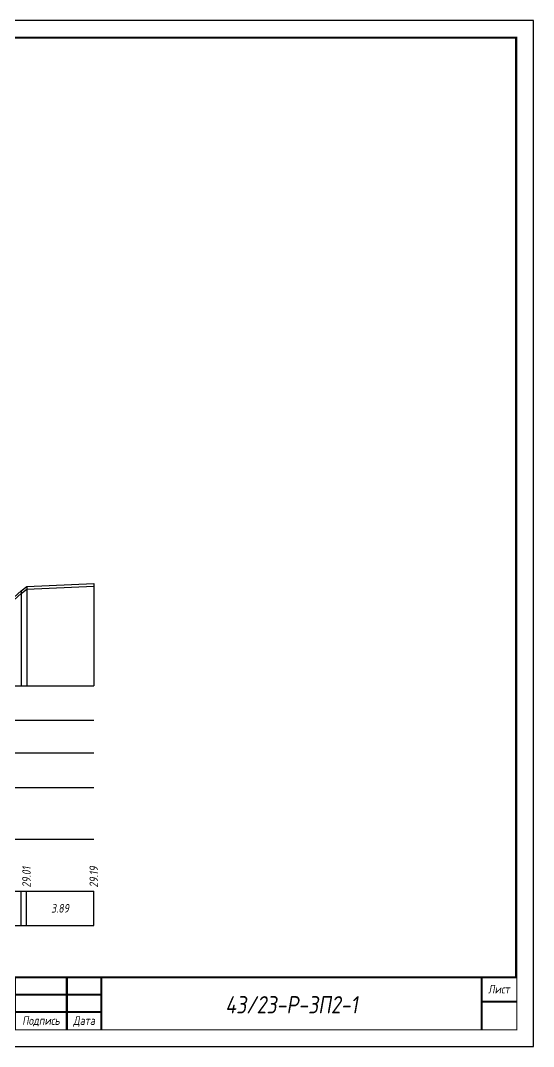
# Model space of a CAD drawing. Extents: x -717 to 1451, y -133302 to 233.
# Drawn here: x 241.5 to 389.9, y -93392.4 to -93095.4 of the extents above; entities that cross this region are included whole.
import ezdxf
from ezdxf.enums import TextEntityAlignment as Align

# ---------------------------------------------------------------- set-up
doc = ezdxf.new("R2010")
doc.units = 0
for name, color, linetype in [('Зарамочное оформление', 7, 'Continuous'), ('Код_510', 7, 'Continuous'), ('Таблица', 7, 'Continuous'), ('Черный поперечник', 3, 'Continuous')]:
    doc.layers.add(name, color=color, linetype=linetype)
doc.layers.add('Контур_2570', color=7, linetype='Continuous', true_color=0x80ff00)
doc.styles.add('М', font='romand.shx', dxfattribs={"width": 0.8, "oblique": 10, "height": 2.5})

# ---------------------------------------------------------------- blocks, each defined once
blk = doc.blocks.new('Штамп')
at = {"linetype": 'Continuous'}
blk.add_wipeout([(199.95, -411.25), (384.95, -411.25), (384.95, -426.25), (199.95, -426.25)], dxfattribs=at).dxf.layer = 'Зарамочное оформление'
at = {"layer": 'Зарамочное оформление', "linetype": 'Continuous', "lineweight": -3, "const_width": 0.6, "flags": 128}
for points in [[(199.95, -426.25), (199.95, -411.25), (384.95, -411.25)], [(209.95, -411.25), (209.95, -426.25)], [(219.95, -411.25), (219.95, -426.25)], [(229.95, -411.25), (229.95, -426.25)], [(239.95, -411.25), (239.95, -426.25)], [(254.95, -411.25), (254.95, -426.25)], [(264.95, -411.25), (264.95, -426.25)], [(374.95, -411.25), (374.95, -426.25)], [(199.95, -416.25), (264.95, -416.25)], [(374.95, -418.25), (384.95, -418.25)], [(199.95, -421.25), (264.95, -421.25)]]:
    blk.add_lwpolyline(points, dxfattribs=at)
at = {"linetype": 'Continuous', "insert": (319.95, -419.17), "char_height": 5, "width": 110, "attachment_point": 5, "style": 'М'}
blk.add_mtext('{\\Q10;\\W0.8;43/23-Р-ЗП2-1}', dxfattribs=at)
at = {"layer": 'Зарамочное оформление', "linetype": 'Continuous', "style": 'М', "oblique": 10}
for s, width, p in [('Лист', 0.8, (379.95, -414.66)), ('Изм.', 0.8, (204.95, -423.75)), ('Кол.уч.', 0.7, (214.95, -423.75)), ('Лист', 0.8, (224.95, -423.75)), ('N док.', 0.7, (235.28, -423.75)), ('Подпись', 0.8, (247.45, -423.75)), ('Дата', 0.8, (259.95, -423.75))]:
    blk.add_text(s, height=2.5, dxfattribs=dict(at, width=width)).set_placement(p, align=Align.MIDDLE_CENTER)
blk = doc.blocks.new('шифр')
blk.add_blockref('Штамп', (0, -93021))

msp = doc.modelspace()

# ---------------------------------------------------------------- linework, layer by layer
at = {"flags": 128}
msp.add_lwpolyline([(-30.054, -93392.421), (389.946, -93392.421), (389.946, -93095.421), (-30.054, -93095.421)], close=True, dxfattribs=at)
at = {"const_width": 0.6, "flags": 128}
msp.add_lwpolyline([(-10.054, -93387.421), (384.946, -93387.421), (384.946, -93100.421), (-10.054, -93100.421)], close=True, dxfattribs=at)
at = {"layer": 'Код_510'}
for p, q in [((241.698, -93357.421), (241.698, -93347.421)), ((243.267, -93357.421), (243.267, -93347.421)), ((262.74, -93357.421), (262.74, -93347.421))]:
    msp.add_line(p, q, dxfattribs=at)
at = {"layer": 'Контур_2570', "flags": 128}
msp.add_lwpolyline([(239.699, -93263.116), (241.752, -93261.259), (243.321, -93260.061), (262.795, -93259.158)], dxfattribs=at)
at = {"layer": 'Таблица'}
for p, q in [((80, -93288), (262.795, -93288)), ((80, -93298), (262.795, -93298)), ((80, -93307.421), (262.795, -93307.421)), ((79.946, -93317.421), (262.74, -93317.421)), ((79.946, -93332.421), (262.74, -93332.421)), ((79.946, -93347.421), (262.74, -93347.421)), ((79.946, -93357.421), (262.74, -93357.421))]:
    msp.add_line(p, q, dxfattribs=at)
at = {"layer": 'Черный поперечник', "color": 7}
for p, q in [((241.752, -93260.509), (241.752, -93288)), ((243.321, -93259.311), (243.321, -93288)), ((262.795, -93258.408), (262.795, -93288))]:
    msp.add_line(p, q, dxfattribs=at)
at = {"layer": 'Черный поперечник', "flags": 128}
msp.add_lwpolyline([(239.699, -93262.366), (241.752, -93260.509), (243.321, -93259.311), (262.795, -93258.408)], dxfattribs=at)

# ---------------------------------------------------------------- texts
at = {"linetype": 'Continuous', "style": 'М', "oblique": 10, "width": 0.8}
msp.add_text('305', height=2.5, dxfattribs=at).set_placement((380.312, -93383.509), align=Align.MIDDLE)
at = {"layer": 'Код_510', "style": 'М', "oblique": 10, "width": 0.8}
for s, p in [('29.01', (243.267, -93346.421)), ('29.19', (262.74, -93346.421))]:
    msp.add_text(s, height=2.5, rotation=90, dxfattribs=at).set_placement(p, align=Align.MIDDLE_LEFT)
msp.add_text('3.89', height=2.5, dxfattribs=at).set_placement((253.004, -93352.421), align=Align.MIDDLE_CENTER)

# ---------------------------------------------------------------- next in the draw order: block references
msp.add_blockref('шифр', (0, 59.829))

doc.saveas('drawing.dxf')
